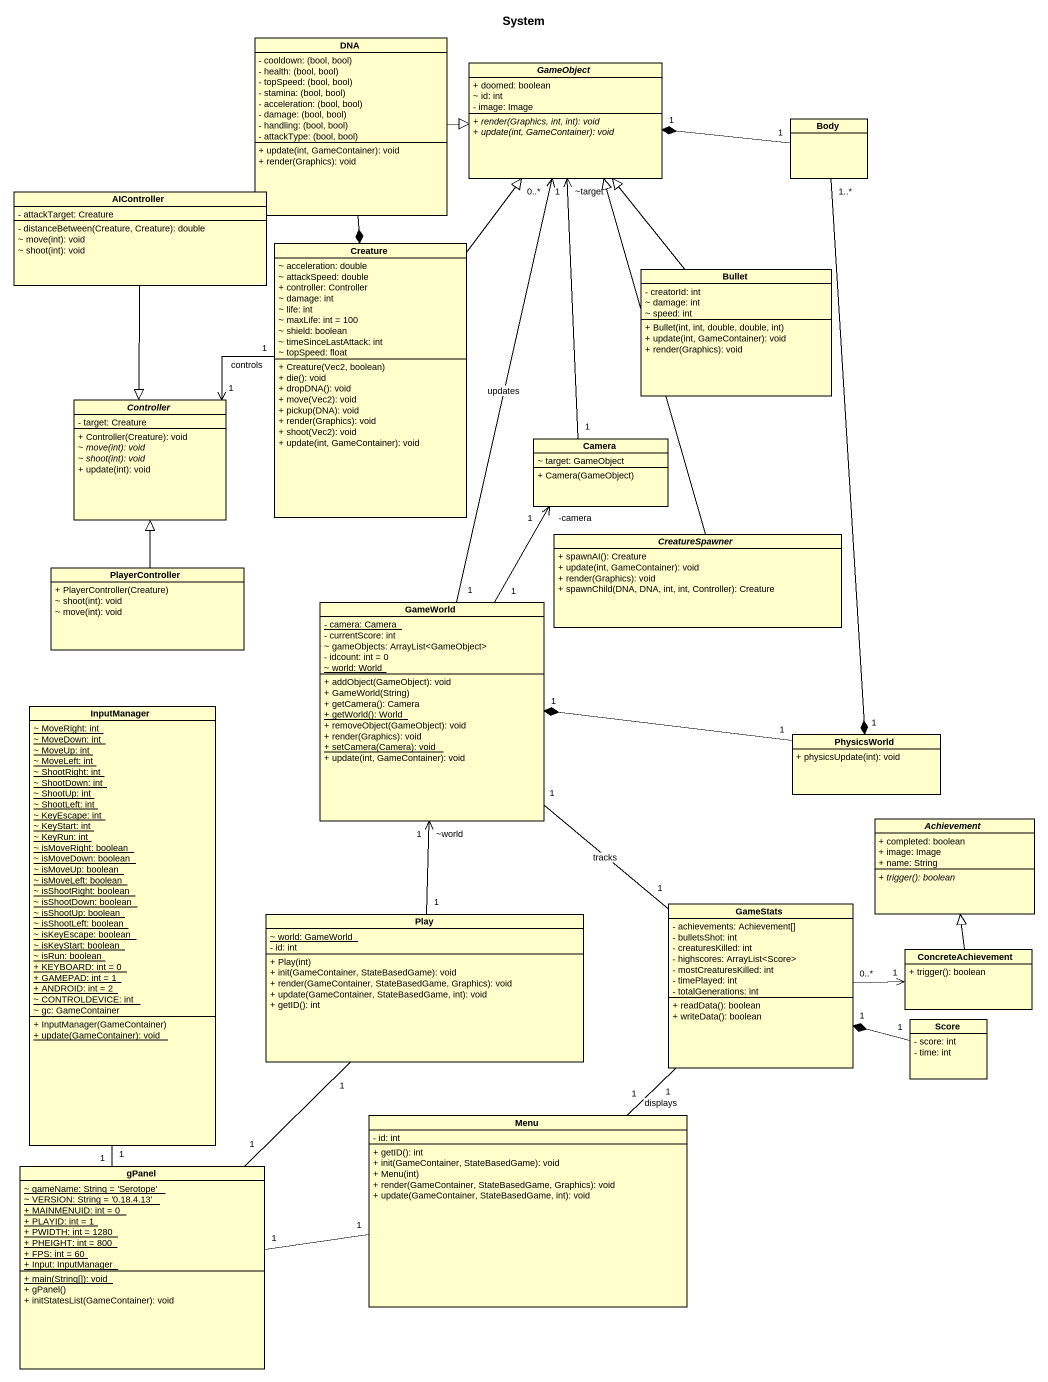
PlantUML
@startuml
title System
hide circle
hide empty members
skinparam classAttributeIconSize 0
class DNA {
  {field} - cooldown: (bool, bool)
  {field} - health: (bool, bool)
  {field} - topSpeed: (bool, bool)
  {field} - stamina: (bool, bool)
  {field} - acceleration: (bool, bool)
  {field} - damage: (bool, bool)
  {field} - handling: (bool, bool)
  {field} - attackType: (bool, bool)
  + update(int, GameContainer): void
  + render(Graphics): void
}
abstract class GameObject {
  + doomed: boolean
  ~ id: int
  - image: Image
  {abstract} + render(Graphics, int, int): void
  {abstract} + update(int, GameContainer): void
}
class Body
class AIController {
  - attackTarget: Creature
  - distanceBetween(Creature, Creature): double
  ~ move(int): void
  ~ shoot(int): void
}
class Creature {
  ~ acceleration: double
  ~ attackSpeed: double
  + controller: Controller
  ~ damage: int
  ~ life: int
  ~ maxLife: int = 100
  ~ shield: boolean
  ~ timeSinceLastAttack: int
  ~ topSpeed: float
  + Creature(Vec2, boolean)
  + die(): void
  + dropDNA(): void
  + move(Vec2): void
  + pickup(DNA): void
  + render(Graphics): void
  + shoot(Vec2): void
  + update(int, GameContainer): void
}
class Bullet {
  - creatorId: int
  ~ damage: int
  ~ speed: int
  + Bullet(int, int, double, double, int)
  + update(int, GameContainer): void
  + render(Graphics): void
}
abstract class Controller {
  - target: Creature
  + Controller(Creature): void
  {abstract} ~ move(int): void
  {abstract} ~ shoot(int): void
  + update(int): void
}
class Camera {
  ~ target: GameObject
  + Camera(GameObject)
}
abstract class CreatureSpawner {
  + spawnAI(): Creature
  + update(int, GameContainer): void
  + render(Graphics): void
  + spawnChild(DNA, DNA, int, int, Controller): Creature
}
class PlayerController {
  + PlayerController(Creature)
  ~ shoot(int): void
  ~ move(int): void
}
class GameWorld {
  {static} - camera: Camera
  - currentScore: int
  ~ gameObjects: ArrayList<GameObject>
  - idcount: int = 0
  {static} ~ world: World
  + addObject(GameObject): void
  + GameWorld(String)
  + getCamera(): Camera
  {static} + getWorld(): World
  + removeObject(GameObject): void
  + render(Graphics): void
  {static} + setCamera(Camera): void
  + update(int, GameContainer): void
}
class InputManager {
  {static} ~ MoveRight: int
  {static} ~ MoveDown: int
  {static} ~ MoveUp: int
  {static} ~ MoveLeft: int
  {static} ~ ShootRight: int
  {static} ~ ShootDown: int
  {static} ~ ShootUp: int
  {static} ~ ShootLeft: int
  {static} ~ KeyEscape: int
  {static} ~ KeyStart: int
  {static} ~ KeyRun: int
  {static} ~ isMoveRight: boolean
  {static} ~ isMoveDown: boolean
  {static} ~ isMoveUp: boolean
  {static} ~ isMoveLeft: boolean
  {static} ~ isShootRight: boolean
  {static} ~ isShootDown: boolean
  {static} ~ isShootUp: boolean
  {static} ~ isShootLeft: boolean
  {static} ~ isKeyEscape: boolean
  {static} ~ isKeyStart: boolean
  {static} ~ isRun: boolean
  {static} + KEYBOARD: int = 0
  {static} + GAMEPAD: int = 1
  {static} + ANDROID: int = 2
  {static} ~ CONTROLDEVICE: int
  ~ gc: GameContainer
  + InputManager(GameContainer)
  {static} + update(GameContainer): void
}
class PhysicsWorld {
  + physicsUpdate(int): void
}
abstract class Achievement {
  + completed: boolean
  + image: Image
  + name: String
  {abstract} + trigger(): boolean
}
class GameStats {
  - achievements: Achievement[]
  - bulletsShot: int
  - creaturesKilled: int
  - highscores: ArrayList<Score>
  - mostCreaturesKilled: int
  - timePlayed: int
  - totalGenerations: int
  + readData(): boolean
  + writeData(): boolean
}
class Play {
  {static} ~ world: GameWorld
  - id: int
  + Play(int)
  + init(GameContainer, StateBasedGame): void
  + render(GameContainer, StateBasedGame, Graphics): void
  + update(GameContainer, StateBasedGame, int): void
  + getID(): int
}
class ConcreteAchievement {
  + trigger(): boolean
}
class Score {
  - score: int
  - time: int
}
class Menu {
  - id: int
  + getID(): int
  + init(GameContainer, StateBasedGame): void
  + Menu(int)
  + render(GameContainer, StateBasedGame, Graphics): void
  + update(GameContainer, StateBasedGame, int): void
}
class gPanel {
  {static} ~ gameName: String = 'Serotope'
  {static} ~ VERSION: String = '0.18.4.13'
  {static} + MAINMENUID: int = 0
  {static} + PLAYID: int = 1
  {static} + PWIDTH: int = 1280
  {static} + PHEIGHT: int = 800
  {static} + FPS: int = 60
  {static} + Input: InputManager
  {static} + main(String[]): void
  + gPanel()
  + initStatesList(GameContainer): void
}
DNA -right-|> GameObject
DNA --* Creature
Body "1" -left-* "1" GameObject
Body "1..*" --* "1" PhysicsWorld
AIController --|> Controller
Creature -up-|> GameObject
Creature "1" -left-> "1" Controller : controls
Bullet -up-|> GameObject
Camera "1" -up-> "~target\n1" GameObject
CreatureSpawner -up-|> GameObject
PlayerController -up-|> Controller
GameWorld "1" -up-> "0..*" GameObject : updates
GameWorld "1" -up-> "-camera\n1" Camera
GameWorld "1" -- "1" GameStats : tracks
PhysicsWorld "1" -left-* "1" GameWorld
Play "1" -up-> "~world\n1" GameWorld
ConcreteAchievement -up-|> Achievement
ConcreteAchievement "1" <-left- "0..*" GameStats
Score "1" -left-* "1" GameStats
Menu "1" -up- "1" GameStats : displays
Menu "1" -left- "1" gPanel
gPanel "1" -up- "1" InputManager
gPanel "1" -up- "1" Play
@enduml
